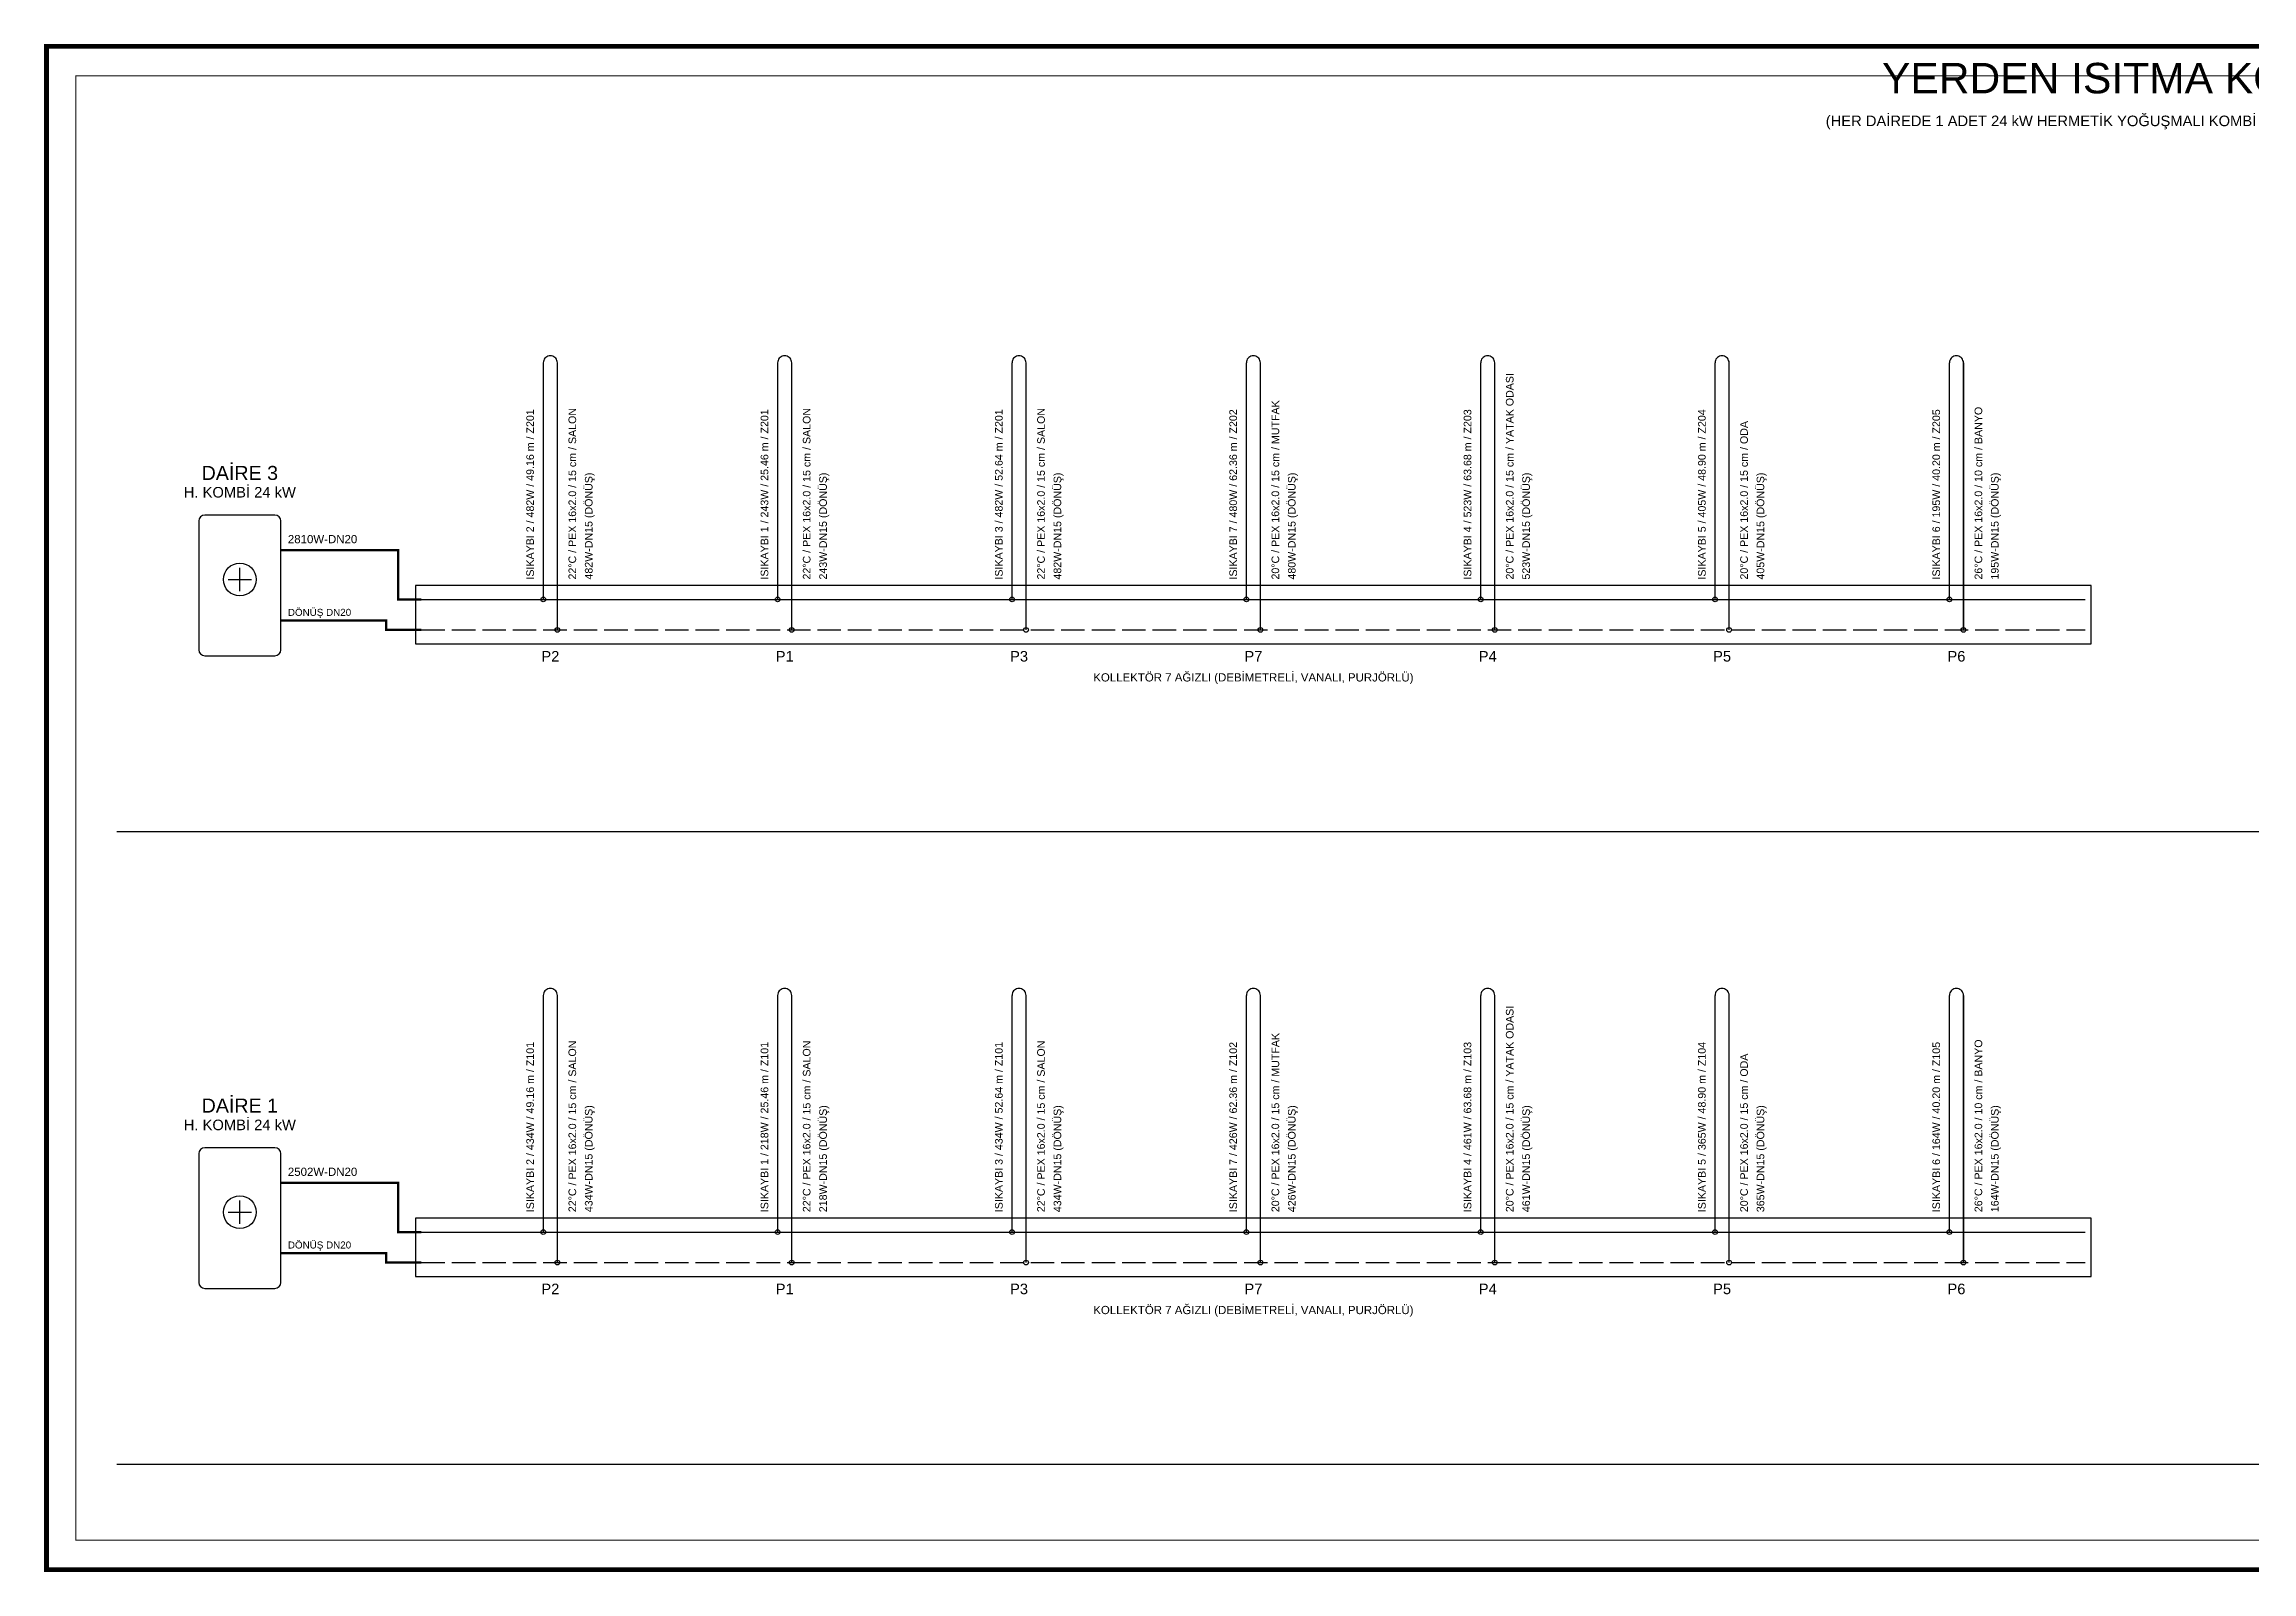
# Model space of a CAD drawing. Header units: centimetres. Extents: x -3952 to 22702, y 13298 to 16732.
# Drawn here: x 16998 to 18882, y 13298 to 14602 of the extents above; entities that cross this region are included whole.
import ezdxf
from ezdxf.enums import TextEntityAlignment as Align

# ---------------------------------------------------------------- set-up
doc = ezdxf.new("R2010")
doc.units = ezdxf.units.CM
doc.linetypes.add('ISITMA DONUS HATTI', pattern=[26, 20, -6])
for name, color, linetype in [('MTY-CIHAZ', 135, 'Continuous'), ('MTY-ISIKAYBIMAHAL', 2, 'Continuous'), ('MTY-ISITMA-DONUS-BORU', 30, 'ISITMA DONUS HATTI'), ('MTY-ISITMA-GIDIS-BORU', 10, 'Continuous'), ('MTY-KOLLETOR', 7, 'Continuous'), ('MTY-PAFTA', 7, 'Continuous'), ('MTY-PEX-BORU', 1, 'Continuous'), ('MTY-SEMA', 8, 'Continuous'), ('MTY-YAZI', 7, 'Continuous'), ('STM-ISITMA-CAP', 41, 'Continuous')]:
    doc.layers.add(name, color=color, linetype=linetype)
doc.layers.add('ROTAS-PAFTA-SINIRI', color=8, linetype='Continuous', plot=False)
doc.styles.add('ROTAS', font='arial.ttf')

# ---------------------------------------------------------------- blocks, each defined once
blk = doc.blocks.new('ROTAS_PAFTA')
blk.add_lwpolyline([(0, 0), (1, 0), (1, 1), (0, 1)], close=True)

msp = doc.modelspace()

# ---------------------------------------------------------------- linework, layer by layer
at = {"layer": 'MTY-CIHAZ'}
for p, q in [((17165, 14135), (17165, 14155)), ((17155, 14145), (17175, 14145)), ((17155, 13605), (17175, 13605)), ((17165, 13595), (17165, 13615))]:
    msp.add_line(p, q, dxfattribs=at)
for points in [[(17195, 14080), (17196.9, 14080.4), (17198.5, 14081.5), (17199.6, 14083.1), (17200, 14085), (17200, 14195), (17199.6, 14196.9), (17198.5, 14198.5), (17196.9, 14199.6), (17195, 14200), (17135, 14200), (17133.1, 14199.6), (17131.5, 14198.5), (17130.4, 14196.9), (17130, 14195), (17130, 14085), (17130.4, 14083.1), (17131.5, 14081.5), (17133.1, 14080.4), (17135, 14080)], [(17195, 13540), (17196.9, 13540.4), (17198.5, 13541.5), (17199.6, 13543.1), (17200, 13545), (17200, 13655), (17199.6, 13656.9), (17198.5, 13658.5), (17196.9, 13659.6), (17195, 13660), (17135, 13660), (17133.1, 13659.6), (17131.5, 13658.5), (17130.4, 13656.9), (17130, 13655), (17130, 13545), (17130.4, 13543.1), (17131.5, 13541.5), (17133.1, 13540.4), (17135, 13540)]]:
    msp.add_lwpolyline(points, close=True, dxfattribs=at)
for centre in [(17165, 14145), (17165, 13605)]:
    msp.add_circle(centre, 14, dxfattribs=at)
at = {"layer": 'MTY-ISITMA-DONUS-BORU'}
for p, q in [((17320, 14102), (18740, 14102)), ((17320, 13562), (18740, 13562))]:
    msp.add_line(p, q, dxfattribs=at)
at = {"layer": 'MTY-ISITMA-DONUS-BORU', "const_width": 2}
for points in [[(17200, 14110), (17290, 14110), (17290, 14102), (17320, 14102)], [(17200, 13570), (17290, 13570), (17290, 13562), (17320, 13562)]]:
    msp.add_lwpolyline(points, dxfattribs=at)
at = {"layer": 'MTY-ISITMA-GIDIS-BORU'}
for p, q in [((17320, 14128), (18740, 14128)), ((17320, 13588), (18740, 13588))]:
    msp.add_line(p, q, dxfattribs=at)
at = {"layer": 'MTY-ISITMA-GIDIS-BORU', "const_width": 2}
for points in [[(17200, 14170), (17300, 14170), (17300, 14128), (17320, 14128)], [(17200, 13630), (17300, 13630), (17300, 13588), (17320, 13588)]]:
    msp.add_lwpolyline(points, dxfattribs=at)
at = {"layer": 'MTY-KOLLETOR'}
for points in [[(17315, 14090), (18745, 14090), (18745, 14140), (17315, 14140)], [(17315, 13550), (18745, 13550), (18745, 13600), (17315, 13600)]]:
    msp.add_lwpolyline(points, close=True, dxfattribs=at)
for centre in [(17424, 14128), (17624, 14128), (17824, 14128), (18024, 14128), (18224, 14128), (18424, 14128), (18624, 14128), (17436, 14102), (17636, 14102), (17836, 14102), (18036, 14102), (18236, 14102), (18436, 14102), (18636, 14102), (17424, 13588), (17624, 13588), (17824, 13588), (18024, 13588), (18224, 13588), (18424, 13588), (18624, 13588), (17436, 13562), (17636, 13562), (17836, 13562), (18036, 13562), (18236, 13562), (18436, 13562), (18636, 13562)]:
    msp.add_circle(centre, 2, dxfattribs=at)
at = {"layer": 'MTY-PAFTA'}
for points, const_width in [([(17000, 13300), (20750, 13300), (20750, 14600), (17000, 14600)], 4), ([(17025, 13325), (20725, 13325), (20725, 14575), (17025, 14575)], 1)]:
    msp.add_lwpolyline(points, close=True, dxfattribs=dict(at, const_width=const_width))
at = {"layer": 'MTY-PEX-BORU', "const_width": 1.2}
for points in [[(17424, 14128), (17424, 14330)], [(17436, 14102), (17436, 14330)], [(17624, 14128), (17624, 14330)], [(17636, 14102), (17636, 14330)], [(17824, 14128), (17824, 14330)], [(17836, 14102), (17836, 14330)], [(18024, 14128), (18024, 14330)], [(18036, 14102), (18036, 14330)], [(18224, 14128), (18224, 14330)], [(18236, 14102), (18236, 14330)], [(18424, 14128), (18424, 14330)], [(18436, 14102), (18436, 14330)], [(18624, 14128), (18624, 14330)], [(18636, 14102), (18636, 14330)], [(17424, 13588), (17424, 13790)], [(17436, 13562), (17436, 13790)], [(17624, 13588), (17624, 13790)], [(17636, 13562), (17636, 13790)], [(17824, 13588), (17824, 13790)], [(17836, 13562), (17836, 13790)], [(18024, 13588), (18024, 13790)], [(18036, 13562), (18036, 13790)], [(18224, 13588), (18224, 13790)], [(18236, 13562), (18236, 13790)], [(18424, 13588), (18424, 13790)], [(18436, 13562), (18436, 13790)], [(18624, 13588), (18624, 13790)], [(18636, 13562), (18636, 13790)]]:
    msp.add_lwpolyline(points, dxfattribs=at)
at = {"layer": 'MTY-PEX-BORU'}
for points in [[(17436, 14330), (17435.9, 14331), (17435.6, 14332.1), (17435.2, 14333), (17434.6, 14333.9), (17433.9, 14334.6), (17433, 14335.2), (17432.1, 14335.6), (17431, 14335.9), (17430, 14336), (17429, 14335.9), (17427.9, 14335.6), (17427, 14335.2), (17426.1, 14334.6), (17425.4, 14333.9), (17424.8, 14333), (17424.4, 14332.1), (17424.1, 14331), (17424, 14330)], [(17636, 14330), (17635.9, 14331), (17635.6, 14332.1), (17635.2, 14333), (17634.6, 14333.9), (17633.9, 14334.6), (17633, 14335.2), (17632.1, 14335.6), (17631, 14335.9), (17630, 14336), (17629, 14335.9), (17627.9, 14335.6), (17627, 14335.2), (17626.1, 14334.6), (17625.4, 14333.9), (17624.8, 14333), (17624.4, 14332.1), (17624.1, 14331), (17624, 14330)], [(17836, 14330), (17835.9, 14331), (17835.6, 14332.1), (17835.2, 14333), (17834.6, 14333.9), (17833.9, 14334.6), (17833, 14335.2), (17832.1, 14335.6), (17831, 14335.9), (17830, 14336), (17829, 14335.9), (17827.9, 14335.6), (17827, 14335.2), (17826.1, 14334.6), (17825.4, 14333.9), (17824.8, 14333), (17824.4, 14332.1), (17824.1, 14331), (17824, 14330)], [(18036, 14330), (18035.9, 14331), (18035.6, 14332.1), (18035.2, 14333), (18034.6, 14333.9), (18033.9, 14334.6), (18033, 14335.2), (18032.1, 14335.6), (18031, 14335.9), (18030, 14336), (18029, 14335.9), (18027.9, 14335.6), (18027, 14335.2), (18026.1, 14334.6), (18025.4, 14333.9), (18024.8, 14333), (18024.4, 14332.1), (18024.1, 14331), (18024, 14330)], [(18236, 14330), (18235.9, 14331), (18235.6, 14332.1), (18235.2, 14333), (18234.6, 14333.9), (18233.9, 14334.6), (18233, 14335.2), (18232.1, 14335.6), (18231, 14335.9), (18230, 14336), (18229, 14335.9), (18227.9, 14335.6), (18227, 14335.2), (18226.1, 14334.6), (18225.4, 14333.9), (18224.8, 14333), (18224.4, 14332.1), (18224.1, 14331), (18224, 14330)], [(18436, 14330), (18435.9, 14331), (18435.6, 14332.1), (18435.2, 14333), (18434.6, 14333.9), (18433.9, 14334.6), (18433, 14335.2), (18432.1, 14335.6), (18431, 14335.9), (18430, 14336), (18429, 14335.9), (18427.9, 14335.6), (18427, 14335.2), (18426.1, 14334.6), (18425.4, 14333.9), (18424.8, 14333), (18424.4, 14332.1), (18424.1, 14331), (18424, 14330)], [(18636, 14330), (18635.9, 14331), (18635.6, 14332.1), (18635.2, 14333), (18634.6, 14333.9), (18633.9, 14334.6), (18633, 14335.2), (18632.1, 14335.6), (18631, 14335.9), (18630, 14336), (18629, 14335.9), (18627.9, 14335.6), (18627, 14335.2), (18626.1, 14334.6), (18625.4, 14333.9), (18624.8, 14333), (18624.4, 14332.1), (18624.1, 14331), (18624, 14330)], [(17436, 13790), (17435.9, 13791), (17435.6, 13792.1), (17435.2, 13793), (17434.6, 13793.9), (17433.9, 13794.6), (17433, 13795.2), (17432.1, 13795.6), (17431, 13795.9), (17430, 13796), (17429, 13795.9), (17427.9, 13795.6), (17427, 13795.2), (17426.1, 13794.6), (17425.4, 13793.9), (17424.8, 13793), (17424.4, 13792.1), (17424.1, 13791), (17424, 13790)], [(17636, 13790), (17635.9, 13791), (17635.6, 13792.1), (17635.2, 13793), (17634.6, 13793.9), (17633.9, 13794.6), (17633, 13795.2), (17632.1, 13795.6), (17631, 13795.9), (17630, 13796), (17629, 13795.9), (17627.9, 13795.6), (17627, 13795.2), (17626.1, 13794.6), (17625.4, 13793.9), (17624.8, 13793), (17624.4, 13792.1), (17624.1, 13791), (17624, 13790)], [(17836, 13790), (17835.9, 13791), (17835.6, 13792.1), (17835.2, 13793), (17834.6, 13793.9), (17833.9, 13794.6), (17833, 13795.2), (17832.1, 13795.6), (17831, 13795.9), (17830, 13796), (17829, 13795.9), (17827.9, 13795.6), (17827, 13795.2), (17826.1, 13794.6), (17825.4, 13793.9), (17824.8, 13793), (17824.4, 13792.1), (17824.1, 13791), (17824, 13790)], [(18036, 13790), (18035.9, 13791), (18035.6, 13792.1), (18035.2, 13793), (18034.6, 13793.9), (18033.9, 13794.6), (18033, 13795.2), (18032.1, 13795.6), (18031, 13795.9), (18030, 13796), (18029, 13795.9), (18027.9, 13795.6), (18027, 13795.2), (18026.1, 13794.6), (18025.4, 13793.9), (18024.8, 13793), (18024.4, 13792.1), (18024.1, 13791), (18024, 13790)], [(18236, 13790), (18235.9, 13791), (18235.6, 13792.1), (18235.2, 13793), (18234.6, 13793.9), (18233.9, 13794.6), (18233, 13795.2), (18232.1, 13795.6), (18231, 13795.9), (18230, 13796), (18229, 13795.9), (18227.9, 13795.6), (18227, 13795.2), (18226.1, 13794.6), (18225.4, 13793.9), (18224.8, 13793), (18224.4, 13792.1), (18224.1, 13791), (18224, 13790)], [(18436, 13790), (18435.9, 13791), (18435.6, 13792.1), (18435.2, 13793), (18434.6, 13793.9), (18433.9, 13794.6), (18433, 13795.2), (18432.1, 13795.6), (18431, 13795.9), (18430, 13796), (18429, 13795.9), (18427.9, 13795.6), (18427, 13795.2), (18426.1, 13794.6), (18425.4, 13793.9), (18424.8, 13793), (18424.4, 13792.1), (18424.1, 13791), (18424, 13790)], [(18636, 13790), (18635.9, 13791), (18635.6, 13792.1), (18635.2, 13793), (18634.6, 13793.9), (18633.9, 13794.6), (18633, 13795.2), (18632.1, 13795.6), (18631, 13795.9), (18630, 13796), (18629, 13795.9), (18627.9, 13795.6), (18627, 13795.2), (18626.1, 13794.6), (18625.4, 13793.9), (18624.8, 13793), (18624.4, 13792.1), (18624.1, 13791), (18624, 13790)]]:
    msp.add_lwpolyline(points, dxfattribs=at)
at = {"layer": 'MTY-SEMA'}
for p, q in [((17060, 13930), (20700, 13930)), ((17060, 13390), (20700, 13390))]:
    msp.add_line(p, q, dxfattribs=at)

# ---------------------------------------------------------------- block references
at = {"layer": 'ROTAS-PAFTA-SINIRI', "xscale": 3750, "yscale": 1300}
msp.add_blockref('ROTAS_PAFTA', (17000, 13300), dxfattribs=at)

# ---------------------------------------------------------------- texts
at = {"layer": 'MTY-CIHAZ', "style": 'ROTAS'}
for p in [(17165, 14215), (17165, 13675)]:
    msp.add_text('H. KOMBİ 24 kW', height=9, dxfattribs=at).set_placement(p, align=Align.CENTER)
at = {"layer": 'MTY-ISIKAYBIMAHAL', "style": 'ROTAS'}
for s, p in [('ISIKAYBI 2 / 482W / 49.16 m / Z201', (17416, 14145)), ('ISIKAYBI 1 / 243W / 25.46 m / Z201', (17616, 14145)), ('ISIKAYBI 3 / 482W / 52.64 m / Z201', (17816, 14145)), ('ISIKAYBI 7 / 480W / 62.36 m / Z202', (18016, 14145)), ('ISIKAYBI 4 / 523W / 63.68 m / Z203', (18216, 14145)), ('ISIKAYBI 5 / 405W / 48.90 m / Z204', (18416, 14145)), ('ISIKAYBI 6 / 195W / 40.20 m / Z205', (18616, 14145)), ('ISIKAYBI 2 / 434W / 49.16 m / Z101', (17416, 13605)), ('ISIKAYBI 1 / 218W / 25.46 m / Z101', (17616, 13605)), ('ISIKAYBI 3 / 434W / 52.64 m / Z101', (17816, 13605)), ('ISIKAYBI 7 / 426W / 62.36 m / Z102', (18016, 13605)), ('ISIKAYBI 4 / 461W / 63.68 m / Z103', (18216, 13605)), ('ISIKAYBI 5 / 365W / 48.90 m / Z104', (18416, 13605)), ('ISIKAYBI 6 / 164W / 40.20 m / Z105', (18616, 13605))]:
    msp.add_text(s, height=6.5, rotation=90, dxfattribs=at).set_placement(p)
at = {"layer": 'MTY-KOLLETOR', "style": 'ROTAS'}
for s, height, p in [('P2', 9, (17430, 14075)), ('P1', 9, (17630, 14075)), ('P3', 9, (17830, 14075)), ('P7', 9, (18030, 14075)), ('P4', 9, (18230, 14075)), ('P5', 9, (18430, 14075)), ('P6', 9, (18630, 14075)), ('KOLLEKTÖR 7 AĞIZLI (DEBİMETRELİ, VANALI, PURJÖRLÜ)', 7, (18030, 14058)), ('P2', 9, (17430, 13535)), ('P1', 9, (17630, 13535)), ('P3', 9, (17830, 13535)), ('P7', 9, (18030, 13535)), ('P4', 9, (18230, 13535)), ('P5', 9, (18430, 13535)), ('P6', 9, (18630, 13535)), ('KOLLEKTÖR 7 AĞIZLI (DEBİMETRELİ, VANALI, PURJÖRLÜ)', 7, (18030, 13518))]:
    msp.add_text(s, height=height, dxfattribs=at).set_placement(p, align=Align.CENTER)
at = {"layer": 'MTY-YAZI', "style": 'ROTAS'}
for s, height, p in [('YERDEN ISITMA KOLON ŞEMASI', 26, (18850, 14560)), ('(HER DAİREDE 1 ADET 24 kW HERMETİK YOĞUŞMALI KOMBİ - KOLLEKTÖR - PEX 16x2,0 DEVRELER, 45/35 °C)', 9, (18850, 14532)), ('DAİRE 3', 12, (17165, 14230)), ('DAİRE 1', 12, (17165, 13690))]:
    msp.add_text(s, height=height, dxfattribs=at).set_placement(p, align=Align.CENTER)
at = {"layer": 'STM-ISITMA-CAP', "style": 'ROTAS'}
for s, p in [('20°C / PEX 16x2.0 / 15 cm / YATAK ODASI', (18252, 14145)), ('22°C / PEX 16x2.0 / 15 cm / SALON', (17452, 14145)), ('22°C / PEX 16x2.0 / 15 cm / SALON', (17652, 14145)), ('22°C / PEX 16x2.0 / 15 cm / SALON', (17852, 14145)), ('20°C / PEX 16x2.0 / 15 cm / MUTFAK', (18052, 14145)), ('26°C / PEX 16x2.0 / 10 cm / BANYO', (18652, 14145)), ('20°C / PEX 16x2.0 / 15 cm / ODA', (18452, 14145)), ('482W-DN15 (DÖNÜŞ)', (17466, 14145)), ('243W-DN15 (DÖNÜŞ)', (17666, 14145)), ('482W-DN15 (DÖNÜŞ)', (17866, 14145)), ('480W-DN15 (DÖNÜŞ)', (18066, 14145)), ('523W-DN15 (DÖNÜŞ)', (18266, 14145)), ('405W-DN15 (DÖNÜŞ)', (18466, 14145)), ('195W-DN15 (DÖNÜŞ)', (18666, 14145)), ('20°C / PEX 16x2.0 / 15 cm / YATAK ODASI', (18252, 13605)), ('20°C / PEX 16x2.0 / 15 cm / MUTFAK', (18052, 13605)), ('22°C / PEX 16x2.0 / 15 cm / SALON', (17452, 13605)), ('22°C / PEX 16x2.0 / 15 cm / SALON', (17652, 13605)), ('22°C / PEX 16x2.0 / 15 cm / SALON', (17852, 13605)), ('20°C / PEX 16x2.0 / 15 cm / ODA', (18452, 13605)), ('26°C / PEX 16x2.0 / 10 cm / BANYO', (18652, 13605)), ('434W-DN15 (DÖNÜŞ)', (17466, 13605)), ('218W-DN15 (DÖNÜŞ)', (17666, 13605)), ('434W-DN15 (DÖNÜŞ)', (17866, 13605)), ('426W-DN15 (DÖNÜŞ)', (18066, 13605)), ('461W-DN15 (DÖNÜŞ)', (18266, 13605)), ('365W-DN15 (DÖNÜŞ)', (18466, 13605)), ('164W-DN15 (DÖNÜŞ)', (18666, 13605))]:
    msp.add_text(s, height=6.5, rotation=90, dxfattribs=at).set_placement(p)
for s, height, p in [('2810W-DN20', 7, (17206, 14176)), ('DÖNÜŞ DN20', 6, (17206, 14114)), ('2502W-DN20', 7, (17206, 13636)), ('DÖNÜŞ DN20', 6, (17206, 13574))]:
    msp.add_text(s, height=height, dxfattribs=at).set_placement(p)

doc.saveas('drawing.dxf')
